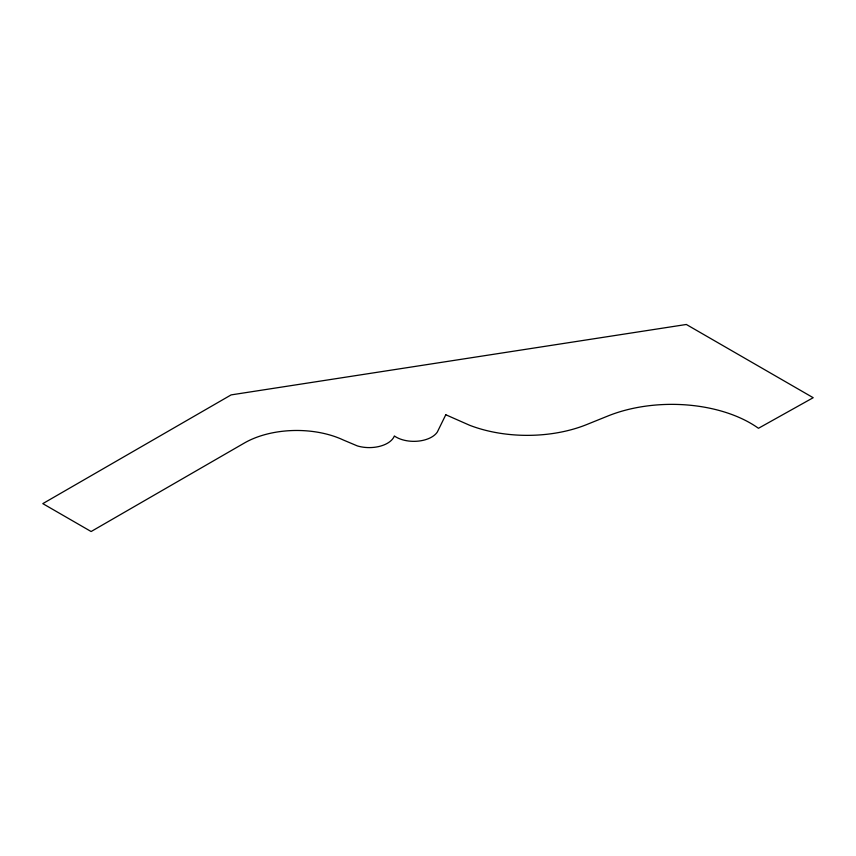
<?xml version="1.0" encoding="UTF-8"?>
<svg xmlns="http://www.w3.org/2000/svg" width="856" height="856" viewBox="0 0 856 856"><rect width="100%" height="100%" fill="white"/><g stroke="black" fill="none" stroke-linecap="round" stroke-linejoin="round"><path stroke-width="1.28" d="M445.794 414.753L437.309 432.066A25.102 14.488 0 0 1 394.37 435.971A25.723 14.852 0 0 1 357.337 445.912L343.427 440.048A73.98 42.714 0 0 0 244.431 442.991L91.121 531.523L42.8 503.628L231.131 394.894L686.341 324.478L813.2 397.708L758.459 428.289A111.344 64.286 0 0 0 607.985 415.963L586.745 424.544A103.801 59.931 0 0 1 469.612 425.261L445.794 414.753"/></g></svg>
